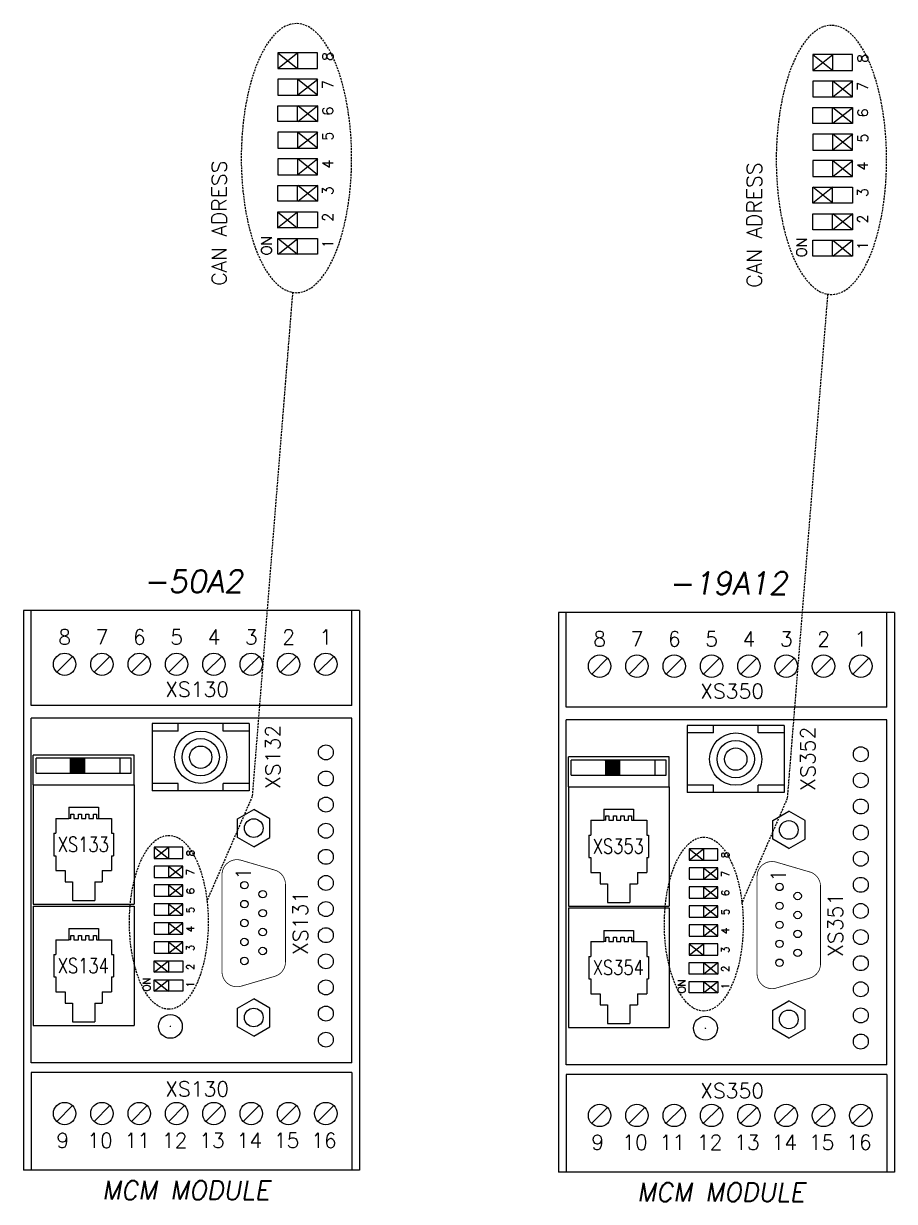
# Model space of a CAD drawing. Extents: x -2993 to 3661, y -4147 to -1441.
# Drawn here: x 1458.8 to 1575.5, y -3936.8 to -3779 of the extents above; entities that cross this region are included whole.
import ezdxf
from ezdxf.enums import TextEntityAlignment as Align

# ---------------------------------------------------------------- set-up
doc = ezdxf.new("R2010")
doc.units = 0
doc.header["$LTSCALE"] = 0.1
doc.header["$MEASUREMENT"] = 0
doc.linetypes.add('DASHED', pattern=[19.05, 12.7, -6.35])
doc.layers.get('0').update_dxf_attribs({"linetype": 'CONTINUOUS'})
doc.styles.get("Standard").update_dxf_attribs({"font": 'simplex.shx'})

msp = doc.modelspace()

# ---------------------------------------------------------------- hatches: boundary and pattern name
at = {"lineweight": 13}
h = msp.add_hatch(dxfattribs=at)
h.set_pattern_fill('ANSI37', color=256, angle=180, style=0)
h.set_pattern_definition([(225, (2738.3218, -1609.58883), (0.0883883476, -0.0883883476), []), (315, (2738.3218, -1609.58883), (0.0883883476, 0.0883883476), [])])
h.paths.add_polyline_path([(1465.05, -3879.47), (1466.96, -3879.47), (1466.96, -3877.45), (1465.05, -3877.45)])
h = msp.add_hatch(dxfattribs=at)
h.set_pattern_fill('ANSI37', color=256, angle=180, style=0)
h.set_pattern_definition([(225, (2810.0087, -1609.83733), (0.0883883476, -0.0883883476), []), (315, (2810.0087, -1609.83733), (0.0883883476, 0.0883883476), [])])
h.paths.add_polyline_path([(1536.74, -3879.72), (1538.64, -3879.72), (1538.64, -3877.7), (1536.74, -3877.7)])

# ---------------------------------------------------------------- linework, layer by layer
at = {"linetype": 'Continuous', "lineweight": 13}
for p, q in [((1492.84, -3782.91), (1492.84, -3785.04)), ((1498.18, -3782.91), (1492.84, -3782.91)), ((1495.54, -3785.04), (1495.54, -3782.91)), ((1498.18, -3785.04), (1498.18, -3782.91)), ((1498.18, -3785.04), (1498.18, -3782.91)), ((1564.53, -3783.16), (1564.53, -3785.29)), ((1569.86, -3783.16), (1564.53, -3783.16)), ((1567.23, -3785.29), (1567.23, -3783.16)), ((1569.86, -3785.29), (1569.86, -3783.16)), ((1569.86, -3785.29), (1569.86, -3783.16)), ((1492.84, -3785.04), (1498.18, -3785.04)), ((1492.84, -3785.04), (1498.18, -3785.04)), ((1498.18, -3786.46), (1492.84, -3786.46)), ((1492.84, -3786.46), (1492.84, -3788.6)), ((1498.18, -3786.46), (1492.84, -3786.46)), ((1495.54, -3788.6), (1495.54, -3786.46)), ((1498.18, -3788.6), (1498.18, -3786.46)), ((1498.18, -3788.6), (1498.18, -3786.46)), ((1564.53, -3785.29), (1569.86, -3785.29)), ((1564.53, -3785.29), (1569.86, -3785.29)), ((1569.86, -3786.71), (1564.53, -3786.71)), ((1564.53, -3786.71), (1564.53, -3788.85)), ((1569.86, -3786.71), (1564.53, -3786.71)), ((1567.23, -3788.85), (1567.23, -3786.71)), ((1569.86, -3788.85), (1569.86, -3786.71)), ((1569.86, -3788.85), (1569.86, -3786.71)), ((1492.84, -3788.6), (1498.18, -3788.6)), ((1492.84, -3788.6), (1498.18, -3788.6)), ((1564.53, -3788.85), (1569.86, -3788.85)), ((1564.53, -3788.85), (1569.86, -3788.85)), ((1492.84, -3792.15), (1492.84, -3790.02)), ((1492.84, -3790.02), (1498.18, -3790.02)), ((1492.84, -3790.02), (1498.18, -3790.02)), ((1495.48, -3792.15), (1495.48, -3790.02)), ((1498.18, -3790.02), (1498.18, -3792.15)), ((1498.18, -3790.02), (1498.18, -3792.15)), ((1564.53, -3792.4), (1564.53, -3790.27)), ((1564.53, -3790.27), (1569.86, -3790.27)), ((1564.53, -3790.27), (1569.86, -3790.27)), ((1567.16, -3792.4), (1567.16, -3790.27)), ((1569.86, -3790.27), (1569.86, -3792.4)), ((1569.86, -3790.27), (1569.86, -3792.4)), ((1498.18, -3792.15), (1492.84, -3792.15)), ((1498.18, -3792.15), (1492.84, -3792.15)), ((1569.86, -3792.4), (1564.53, -3792.4)), ((1569.86, -3792.4), (1564.53, -3792.4)), ((1492.84, -3793.58), (1492.84, -3795.71)), ((1498.18, -3793.58), (1492.84, -3793.58)), ((1498.18, -3793.58), (1492.84, -3793.58)), ((1495.54, -3795.71), (1495.54, -3793.58)), ((1498.18, -3795.71), (1498.18, -3793.58)), ((1498.18, -3795.71), (1498.18, -3793.58)), ((1564.53, -3793.82), (1564.53, -3795.96)), ((1569.86, -3793.82), (1564.53, -3793.82)), ((1569.86, -3793.82), (1564.53, -3793.82)), ((1567.23, -3795.96), (1567.23, -3793.82)), ((1569.86, -3795.96), (1569.86, -3793.82)), ((1569.86, -3795.96), (1569.86, -3793.82)), ((1492.84, -3795.71), (1498.18, -3795.71)), ((1492.84, -3795.71), (1498.18, -3795.71)), ((1564.53, -3795.96), (1569.86, -3795.96)), ((1564.53, -3795.96), (1569.86, -3795.96)), ((1498.18, -3797.13), (1492.84, -3797.13)), ((1492.84, -3797.13), (1492.84, -3799.26)), ((1498.18, -3797.13), (1492.84, -3797.13)), ((1495.54, -3799.26), (1495.54, -3797.13)), ((1498.18, -3799.26), (1498.18, -3797.13)), ((1498.18, -3799.26), (1498.18, -3797.13)), ((1569.86, -3797.38), (1564.53, -3797.38)), ((1564.53, -3797.38), (1564.53, -3799.51)), ((1569.86, -3797.38), (1564.53, -3797.38)), ((1567.23, -3799.51), (1567.23, -3797.38)), ((1569.86, -3799.51), (1569.86, -3797.38)), ((1569.86, -3799.51), (1569.86, -3797.38)), ((1492.84, -3799.26), (1498.18, -3799.26)), ((1492.84, -3799.26), (1498.18, -3799.26)), ((1492.84, -3802.82), (1492.84, -3800.69)), ((1492.84, -3800.69), (1498.18, -3800.69)), ((1492.84, -3800.69), (1498.18, -3800.69)), ((1495.48, -3802.82), (1495.48, -3800.69)), ((1498.18, -3800.69), (1498.18, -3802.82)), ((1498.18, -3800.69), (1498.18, -3802.82)), ((1564.53, -3799.51), (1569.86, -3799.51)), ((1564.53, -3799.51), (1569.86, -3799.51)), ((1564.53, -3803.07), (1564.53, -3800.94)), ((1564.53, -3800.94), (1569.86, -3800.94)), ((1564.53, -3800.94), (1569.86, -3800.94)), ((1567.16, -3803.07), (1567.16, -3800.94)), ((1569.86, -3800.94), (1569.86, -3803.07)), ((1569.86, -3800.94), (1569.86, -3803.07)), ((1498.18, -3802.82), (1492.84, -3802.82)), ((1498.18, -3802.82), (1492.84, -3802.82)), ((1569.86, -3803.07), (1564.53, -3803.07)), ((1569.86, -3803.07), (1564.53, -3803.07)), ((1492.84, -3804.24), (1498.18, -3804.24)), ((1492.84, -3806.38), (1492.84, -3804.24)), ((1492.84, -3804.24), (1498.18, -3804.24)), ((1495.48, -3806.38), (1495.48, -3804.24)), ((1498.18, -3804.24), (1498.18, -3806.38)), ((1498.18, -3804.24), (1498.18, -3806.38)), ((1564.53, -3804.49), (1569.86, -3804.49)), ((1564.53, -3806.63), (1564.53, -3804.49)), ((1564.53, -3804.49), (1569.86, -3804.49)), ((1567.16, -3806.63), (1567.16, -3804.49)), ((1569.86, -3804.49), (1569.86, -3806.63)), ((1569.86, -3804.49), (1569.86, -3806.63)), ((1498.18, -3806.38), (1492.84, -3806.38)), ((1498.18, -3806.38), (1492.84, -3806.38)), ((1569.86, -3806.63), (1564.53, -3806.63)), ((1569.86, -3806.63), (1564.53, -3806.63)), ((1492.84, -3807.8), (1498.18, -3807.8)), ((1492.84, -3809.93), (1492.84, -3807.8)), ((1492.84, -3807.8), (1498.18, -3807.8)), ((1495.48, -3809.93), (1495.48, -3807.8)), ((1498.18, -3807.8), (1498.18, -3809.93)), ((1498.18, -3807.8), (1498.18, -3809.93)), ((1564.53, -3808.05), (1569.86, -3808.05)), ((1564.53, -3810.18), (1564.53, -3808.05)), ((1564.53, -3808.05), (1569.86, -3808.05)), ((1567.16, -3810.18), (1567.16, -3808.05)), ((1569.86, -3808.05), (1569.86, -3810.18)), ((1569.86, -3808.05), (1569.86, -3810.18)), ((1498.18, -3809.93), (1492.84, -3809.93)), ((1498.18, -3809.93), (1492.84, -3809.93)), ((1569.86, -3810.18), (1564.53, -3810.18)), ((1569.86, -3810.18), (1564.53, -3810.18)), ((1473.21, -3877.45), (1460.46, -3877.45)), ((1460.46, -3879.47), (1460.46, -3877.45)), ((1465.05, -3877.45), (1465.05, -3879.47)), ((1466.96, -3877.45), (1466.96, -3879.47)), ((1471.71, -3879.47), (1471.71, -3877.45)), ((1473.21, -3879.47), (1473.21, -3877.45)), ((1544.9, -3877.7), (1532.15, -3877.7)), ((1532.15, -3879.72), (1532.15, -3877.7)), ((1536.74, -3877.7), (1536.74, -3879.72)), ((1538.64, -3877.7), (1538.64, -3879.72)), ((1543.4, -3879.72), (1543.4, -3877.7)), ((1544.9, -3879.72), (1544.9, -3877.7)), ((1460.46, -3879.47), (1473.21, -3879.47)), ((1532.15, -3879.72), (1544.9, -3879.72)), ((1465.12, -3884.94), (1465.52, -3884.94)), ((1465.12, -3885.52), (1465.12, -3884.94)), ((1465.52, -3884.94), (1465.52, -3885.52)), ((1465.52, -3885.52), (1466.13, -3885.52)), ((1466.13, -3884.94), (1466.54, -3884.94)), ((1466.13, -3885.52), (1466.13, -3884.94)), ((1466.54, -3884.94), (1466.54, -3885.52)), ((1466.54, -3885.52), (1467.15, -3885.52)), ((1467.15, -3885.52), (1467.15, -3884.94)), ((1467.15, -3884.94), (1467.55, -3884.94)), ((1467.55, -3884.94), (1467.55, -3885.52)), ((1467.55, -3885.52), (1468.16, -3885.52)), ((1468.16, -3884.94), (1468.57, -3884.94)), ((1468.16, -3885.52), (1468.16, -3884.94)), ((1468.57, -3884.94), (1468.57, -3885.52)), ((1536.8, -3885.18), (1537.21, -3885.18)), ((1536.8, -3885.77), (1536.8, -3885.18)), ((1537.21, -3885.18), (1537.21, -3885.77)), ((1537.21, -3885.77), (1537.82, -3885.77)), ((1537.82, -3885.18), (1538.23, -3885.18)), ((1537.82, -3885.77), (1537.82, -3885.18)), ((1538.23, -3885.18), (1538.23, -3885.77)), ((1538.23, -3885.77), (1538.83, -3885.77)), ((1538.83, -3885.77), (1538.83, -3885.18)), ((1538.83, -3885.18), (1539.24, -3885.18)), ((1539.24, -3885.18), (1539.24, -3885.77)), ((1539.24, -3885.77), (1539.85, -3885.77)), ((1539.85, -3885.18), (1540.26, -3885.18)), ((1539.85, -3885.77), (1539.85, -3885.18)), ((1540.26, -3885.18), (1540.26, -3885.77)), ((1480.11, -3889.36), (1476.3, -3889.36)), ((1476.3, -3889.36), (1476.3, -3890.88)), ((1478.2, -3889.36), (1478.2, -3890.88)), ((1480.11, -3890.88), (1480.11, -3889.36)), ((1551.8, -3889.61), (1547.99, -3889.61)), ((1547.99, -3889.61), (1547.99, -3891.13)), ((1549.89, -3889.61), (1549.89, -3891.13)), ((1551.8, -3891.13), (1551.8, -3889.61)), ((1476.3, -3890.88), (1480.11, -3890.88)), ((1480.11, -3891.9), (1476.3, -3891.9)), ((1476.3, -3891.9), (1476.3, -3893.42)), ((1478.2, -3891.9), (1478.2, -3893.42)), ((1480.11, -3893.42), (1480.11, -3891.9)), ((1547.99, -3891.13), (1551.8, -3891.13)), ((1551.8, -3892.15), (1547.99, -3892.15)), ((1547.99, -3892.15), (1547.99, -3893.67)), ((1549.89, -3892.15), (1549.89, -3893.67)), ((1551.8, -3893.67), (1551.8, -3892.15)), ((1476.3, -3893.42), (1480.11, -3893.42)), ((1547.99, -3893.67), (1551.8, -3893.67)), ((1480.11, -3894.44), (1476.3, -3894.44)), ((1476.3, -3894.44), (1476.3, -3895.96)), ((1478.2, -3894.44), (1478.2, -3895.96)), ((1480.11, -3895.96), (1480.11, -3894.44)), ((1551.8, -3894.69), (1547.99, -3894.69)), ((1547.99, -3894.69), (1547.99, -3896.21)), ((1549.89, -3894.69), (1549.89, -3896.21)), ((1551.8, -3896.21), (1551.8, -3894.69)), ((1476.3, -3895.96), (1480.11, -3895.96)), ((1480.11, -3896.98), (1476.3, -3896.98)), ((1476.3, -3896.98), (1476.3, -3898.5)), ((1478.2, -3896.98), (1478.2, -3898.5)), ((1480.11, -3898.5), (1480.11, -3896.98)), ((1547.99, -3896.21), (1551.8, -3896.21)), ((1476.3, -3898.5), (1480.11, -3898.5)), ((1551.8, -3897.23), (1547.99, -3897.23)), ((1547.99, -3897.23), (1547.99, -3898.75)), ((1549.89, -3897.23), (1549.89, -3898.75)), ((1551.8, -3898.75), (1551.8, -3897.23)), ((1480.11, -3899.52), (1476.3, -3899.52)), ((1476.3, -3899.52), (1476.3, -3901.04)), ((1478.2, -3899.52), (1478.2, -3901.04)), ((1480.11, -3901.04), (1480.11, -3899.52)), ((1547.99, -3898.75), (1551.8, -3898.75)), ((1551.8, -3899.77), (1547.99, -3899.77)), ((1547.99, -3899.77), (1547.99, -3901.29)), ((1549.89, -3899.77), (1549.89, -3901.29)), ((1551.8, -3901.29), (1551.8, -3899.77)), ((1465.12, -3901.77), (1465.12, -3901.19)), ((1465.12, -3901.19), (1465.52, -3901.19)), ((1465.52, -3901.19), (1465.52, -3901.77)), ((1466.13, -3901.19), (1466.54, -3901.19)), ((1466.13, -3901.77), (1466.13, -3901.19)), ((1466.54, -3901.19), (1466.54, -3901.77)), ((1467.15, -3901.77), (1467.15, -3901.19)), ((1467.15, -3901.19), (1467.55, -3901.19)), ((1467.55, -3901.19), (1467.55, -3901.77)), ((1468.16, -3901.77), (1468.16, -3901.19)), ((1468.16, -3901.19), (1468.57, -3901.19)), ((1468.57, -3901.19), (1468.57, -3901.77)), ((1476.3, -3901.04), (1480.11, -3901.04)), ((1536.8, -3902.02), (1536.8, -3901.43)), ((1536.8, -3901.43), (1537.21, -3901.43)), ((1537.21, -3901.43), (1537.21, -3902.02)), ((1537.82, -3901.43), (1538.23, -3901.43)), ((1537.82, -3902.02), (1537.82, -3901.43)), ((1538.23, -3901.43), (1538.23, -3902.02)), ((1538.83, -3902.02), (1538.83, -3901.43)), ((1538.83, -3901.43), (1539.24, -3901.43)), ((1539.24, -3901.43), (1539.24, -3902.02)), ((1539.85, -3902.02), (1539.85, -3901.43)), ((1539.85, -3901.43), (1540.26, -3901.43)), ((1540.26, -3901.43), (1540.26, -3902.02)), ((1547.99, -3901.29), (1551.8, -3901.29)), ((1465.52, -3901.77), (1466.13, -3901.77)), ((1466.54, -3901.77), (1467.15, -3901.77)), ((1467.55, -3901.77), (1468.16, -3901.77)), ((1480.11, -3902.06), (1476.3, -3902.06)), ((1476.3, -3902.06), (1476.3, -3903.58)), ((1478.2, -3902.06), (1478.2, -3903.58)), ((1480.11, -3903.58), (1480.11, -3902.06)), ((1537.21, -3902.02), (1537.82, -3902.02)), ((1538.23, -3902.02), (1538.83, -3902.02)), ((1539.24, -3902.02), (1539.85, -3902.02)), ((1551.8, -3902.31), (1547.99, -3902.31)), ((1547.99, -3902.31), (1547.99, -3903.83)), ((1549.89, -3902.31), (1549.89, -3903.83)), ((1551.8, -3903.83), (1551.8, -3902.31)), ((1476.3, -3903.58), (1480.11, -3903.58)), ((1476.3, -3904.6), (1480.11, -3904.6)), ((1476.3, -3906.12), (1476.3, -3904.6)), ((1478.2, -3904.6), (1478.2, -3906.12)), ((1480.11, -3904.6), (1480.11, -3906.12)), ((1547.99, -3903.83), (1551.8, -3903.83)), ((1547.99, -3904.85), (1551.8, -3904.85)), ((1547.99, -3906.37), (1547.99, -3904.85)), ((1549.89, -3904.85), (1549.89, -3906.37)), ((1551.8, -3904.85), (1551.8, -3906.37)), ((1480.11, -3906.12), (1476.3, -3906.12)), ((1551.8, -3906.37), (1547.99, -3906.37)), ((1476.3, -3907.14), (1480.11, -3907.14)), ((1476.3, -3908.66), (1476.3, -3907.14)), ((1478.2, -3907.14), (1478.2, -3908.66)), ((1480.11, -3907.14), (1480.11, -3908.66)), ((1547.99, -3907.39), (1551.8, -3907.39)), ((1547.99, -3908.91), (1547.99, -3907.39)), ((1549.89, -3907.39), (1549.89, -3908.91)), ((1551.8, -3907.39), (1551.8, -3908.91)), ((1480.11, -3908.66), (1476.3, -3908.66)), ((1551.8, -3908.91), (1547.99, -3908.91))]:
    msp.add_line(p, q, dxfattribs=at)
at = {"lineweight": 13}
for p, q in [((1492.84, -3785.04), (1495.51, -3782.91)), ((1492.84, -3782.91), (1495.48, -3785.04)), ((1564.56, -3785.29), (1567.23, -3783.16)), ((1564.56, -3783.16), (1567.2, -3785.29)), ((1495.54, -3788.57), (1498.21, -3786.44)), ((1495.54, -3786.44), (1498.18, -3788.57)), ((1567.23, -3788.82), (1569.9, -3786.68)), ((1567.23, -3786.68), (1569.86, -3788.82)), ((1495.54, -3792.13), (1498.21, -3789.99)), ((1495.54, -3789.99), (1498.18, -3792.13)), ((1567.23, -3792.37), (1569.9, -3790.24)), ((1567.23, -3790.24), (1569.86, -3792.37)), ((1495.54, -3795.68), (1498.21, -3793.55)), ((1495.54, -3793.55), (1498.18, -3795.68)), ((1567.23, -3795.93), (1569.9, -3793.8)), ((1567.23, -3793.8), (1569.86, -3795.93)), ((1495.54, -3799.24), (1498.21, -3797.1)), ((1495.54, -3797.1), (1498.18, -3799.24)), ((1567.23, -3799.49), (1569.9, -3797.35)), ((1567.23, -3797.35), (1569.86, -3799.49)), ((1495.54, -3802.79), (1498.21, -3800.66)), ((1495.54, -3800.66), (1498.18, -3802.79)), ((1564.56, -3803.04), (1567.23, -3800.91)), ((1564.56, -3800.91), (1567.2, -3803.04)), ((1492.81, -3806.38), (1495.48, -3804.24)), ((1492.81, -3804.24), (1495.44, -3806.38)), ((1567.23, -3806.6), (1569.9, -3804.46)), ((1567.23, -3804.46), (1569.86, -3806.6)), ((1492.88, -3809.93), (1495.54, -3807.8)), ((1492.88, -3807.8), (1495.51, -3809.93)), ((1567.2, -3810.18), (1569.86, -3808.05)), ((1567.2, -3808.05), (1569.83, -3810.18)), ((1458.79, -3857.67), (1458.79, -3932.67)), ((1458.79, -3857.67), (1458.79, -3932.67)), ((1458.79, -3857.67), (1458.79, -3932.67)), ((1458.79, -3857.67), (1458.79, -3932.67)), ((1458.79, -3857.67), (1458.79, -3932.67)), ((1458.79, -3857.67), (1458.79, -3932.67)), ((1458.79, -3857.67), (1458.79, -3932.67)), ((1458.79, -3857.67), (1458.79, -3932.67)), ((1458.79, -3857.67), (1458.79, -3932.67)), ((1503.79, -3857.67), (1458.79, -3857.67)), ((1503.79, -3857.67), (1458.79, -3857.67)), ((1458.79, -3858.17), (1458.79, -3932.17)), ((1459.79, -3870.37), (1459.79, -3857.67)), ((1502.79, -3870.37), (1502.79, -3857.67)), ((1503.79, -3857.67), (1503.79, -3932.67)), ((1503.79, -3857.67), (1503.79, -3932.67)), ((1503.79, -3857.67), (1503.79, -3932.67)), ((1503.79, -3857.67), (1503.79, -3932.67)), ((1503.79, -3857.67), (1503.79, -3932.67)), ((1503.79, -3857.67), (1503.79, -3932.67)), ((1503.79, -3857.67), (1503.79, -3932.67)), ((1503.79, -3857.67), (1503.79, -3932.67)), ((1503.79, -3857.67), (1503.79, -3932.67)), ((1503.79, -3858.17), (1503.79, -3932.17)), ((1530.47, -3857.92), (1530.47, -3932.92)), ((1530.47, -3857.92), (1530.47, -3932.92)), ((1530.47, -3857.92), (1530.47, -3932.92)), ((1530.47, -3857.92), (1530.47, -3932.92)), ((1530.47, -3857.92), (1530.47, -3932.92)), ((1530.47, -3857.92), (1530.47, -3932.92)), ((1530.47, -3857.92), (1530.47, -3932.92)), ((1530.47, -3857.92), (1530.47, -3932.92)), ((1530.47, -3857.92), (1530.47, -3932.92)), ((1575.47, -3857.92), (1530.47, -3857.92)), ((1575.47, -3857.92), (1530.47, -3857.92)), ((1530.47, -3858.42), (1530.47, -3932.42)), ((1531.47, -3870.62), (1531.47, -3857.92)), ((1574.47, -3870.62), (1574.47, -3857.92)), ((1575.47, -3857.92), (1575.47, -3932.92)), ((1575.47, -3857.92), (1575.47, -3932.92)), ((1575.47, -3857.92), (1575.47, -3932.92)), ((1575.47, -3857.92), (1575.47, -3932.92)), ((1575.47, -3857.92), (1575.47, -3932.92)), ((1575.47, -3857.92), (1575.47, -3932.92)), ((1465.35, -3863.81), (1463.23, -3865.93)), ((1470.35, -3863.81), (1468.23, -3865.93)), ((1475.35, -3863.81), (1473.23, -3865.93)), ((1480.35, -3863.81), (1478.23, -3865.93)), ((1485.35, -3863.81), (1483.23, -3865.93)), ((1490.35, -3863.81), (1488.23, -3865.93)), ((1495.35, -3863.81), (1493.23, -3865.93)), ((1500.35, -3863.81), (1498.23, -3865.93)), ((1537.03, -3864.06), (1534.91, -3866.18)), ((1542.03, -3864.06), (1539.91, -3866.18)), ((1547.03, -3864.06), (1544.91, -3866.18)), ((1552.03, -3864.06), (1549.91, -3866.18)), ((1557.03, -3864.06), (1554.91, -3866.18)), ((1562.03, -3864.06), (1559.91, -3866.18)), ((1567.03, -3864.06), (1564.91, -3866.18)), ((1572.03, -3864.06), (1569.91, -3866.18)), ((1502.79, -3870.37), (1459.79, -3870.37)), ((1574.47, -3870.62), (1531.47, -3870.62)), ((1459.79, -3918.27), (1459.79, -3872.07)), ((1502.79, -3872.07), (1459.79, -3872.07)), ((1489.02, -3872.82), (1476.02, -3872.82)), ((1476.02, -3872.82), (1476.02, -3881.82)), ((1479.52, -3873.82), (1479.52, -3872.82)), ((1485.52, -3873.82), (1485.52, -3872.82)), ((1489.02, -3872.82), (1489.02, -3881.82)), ((1502.79, -3918.27), (1502.79, -3872.07)), ((1531.47, -3918.52), (1531.47, -3872.32)), ((1574.47, -3872.32), (1531.47, -3872.32)), ((1560.71, -3873.07), (1547.71, -3873.07)), ((1547.71, -3873.07), (1547.71, -3882.07)), ((1551.21, -3874.07), (1551.21, -3873.07)), ((1557.21, -3874.07), (1557.21, -3873.07)), ((1560.71, -3873.07), (1560.71, -3882.07)), ((1574.47, -3918.52), (1574.47, -3872.32)), ((1479.52, -3873.82), (1476.02, -3873.82)), ((1489.02, -3873.82), (1485.52, -3873.82)), ((1551.21, -3874.07), (1547.71, -3874.07)), ((1560.71, -3874.07), (1557.21, -3874.07)), ((1473.59, -3877.03), (1460.09, -3877.03)), ((1460.09, -3881.02), (1460.09, -3877.03)), ((1473.59, -3881.02), (1473.59, -3877.03)), ((1545.28, -3877.27), (1531.78, -3877.27)), ((1531.78, -3881.27), (1531.78, -3877.27)), ((1545.28, -3881.27), (1545.28, -3877.27)), ((1460.09, -3881.02), (1460.09, -3897.02)), ((1460.09, -3881.02), (1473.59, -3881.02)), ((1473.59, -3881.02), (1473.59, -3897.02)), ((1479.52, -3880.82), (1476.02, -3880.82)), ((1479.52, -3881.82), (1479.52, -3880.82)), ((1485.52, -3881.82), (1485.52, -3880.82)), ((1489.02, -3880.82), (1485.52, -3880.82)), ((1551.21, -3881.07), (1547.71, -3881.07)), ((1551.21, -3882.07), (1551.21, -3881.07)), ((1557.21, -3882.07), (1557.21, -3881.07)), ((1560.71, -3881.07), (1557.21, -3881.07)), ((1489.02, -3881.82), (1476.02, -3881.82)), ((1531.78, -3881.27), (1531.78, -3897.27)), ((1531.78, -3881.27), (1545.28, -3881.27)), ((1545.28, -3881.27), (1545.28, -3897.27)), ((1560.71, -3882.07), (1547.71, -3882.07)), ((1464.84, -3884.02), (1468.84, -3884.02)), ((1464.84, -3884.02), (1464.84, -3885.52)), ((1468.84, -3884.02), (1468.84, -3885.52)), ((1487.47, -3885.57), (1489.63, -3884.32)), ((1491.8, -3885.57), (1489.63, -3884.32)), ((1536.53, -3884.27), (1540.53, -3884.27)), ((1536.53, -3884.27), (1536.53, -3885.77)), ((1540.53, -3884.27), (1540.53, -3885.77)), ((1463.09, -3885.52), (1463.09, -3887.52)), ((1463.09, -3885.52), (1464.84, -3885.52)), ((1465.12, -3885.52), (1464.84, -3885.52)), ((1468.57, -3885.52), (1468.84, -3885.52)), ((1468.84, -3885.52), (1470.59, -3885.52)), ((1470.59, -3885.52), (1470.59, -3887.52)), ((1487.47, -3888.07), (1487.47, -3885.57)), ((1491.8, -3888.07), (1491.8, -3885.57)), ((1534.78, -3885.77), (1534.78, -3887.77)), ((1534.78, -3885.77), (1536.53, -3885.77)), ((1536.8, -3885.77), (1536.53, -3885.77)), ((1540.26, -3885.77), (1540.53, -3885.77)), ((1540.53, -3885.77), (1542.28, -3885.77)), ((1542.28, -3885.77), (1542.28, -3887.77)), ((1559.16, -3885.82), (1561.32, -3884.57)), ((1559.16, -3888.32), (1559.16, -3885.82)), ((1563.49, -3885.82), (1561.32, -3884.57)), ((1563.49, -3888.32), (1563.49, -3885.82)), ((1462.84, -3887.52), (1463.09, -3887.52)), ((1462.84, -3887.52), (1462.84, -3890.52)), ((1470.59, -3887.52), (1470.84, -3887.52)), ((1470.84, -3887.52), (1470.84, -3890.52)), ((1489.63, -3889.32), (1487.47, -3888.07)), ((1489.63, -3889.32), (1491.8, -3888.07)), ((1534.53, -3887.77), (1534.78, -3887.77)), ((1534.53, -3887.77), (1534.53, -3890.77)), ((1542.28, -3887.77), (1542.53, -3887.77)), ((1542.53, -3887.77), (1542.53, -3890.77)), ((1561.32, -3889.57), (1559.16, -3888.32)), ((1561.32, -3889.57), (1563.49, -3888.32)), ((1462.84, -3890.52), (1463.09, -3890.52)), ((1463.09, -3890.52), (1463.09, -3892.52)), ((1470.59, -3890.52), (1470.84, -3890.52)), ((1470.59, -3890.52), (1470.59, -3892.52)), ((1476.3, -3890.88), (1478.2, -3889.36)), ((1476.3, -3889.36), (1478.2, -3890.88)), ((1547.99, -3891.13), (1549.89, -3889.61)), ((1547.99, -3889.61), (1549.89, -3891.13)), ((1478.2, -3893.42), (1480.11, -3891.9)), ((1478.2, -3891.9), (1480.11, -3893.42)), ((1534.53, -3890.77), (1534.78, -3890.77)), ((1534.78, -3890.77), (1534.78, -3892.77)), ((1542.28, -3890.77), (1542.53, -3890.77)), ((1542.28, -3890.77), (1542.28, -3892.77)), ((1549.89, -3893.67), (1551.8, -3892.15)), ((1549.89, -3892.15), (1551.8, -3893.67)), ((1463.09, -3892.52), (1464.34, -3892.52)), ((1464.34, -3892.52), (1464.34, -3894.02)), ((1469.34, -3892.52), (1470.59, -3892.52)), ((1469.34, -3892.52), (1469.34, -3894.02)), ((1534.78, -3892.77), (1536.03, -3892.77)), ((1536.03, -3892.77), (1536.03, -3894.27)), ((1541.03, -3892.77), (1542.28, -3892.77)), ((1541.03, -3892.77), (1541.03, -3894.27)), ((1464.34, -3894.02), (1465.34, -3894.02)), ((1465.34, -3894.02), (1465.34, -3896.52)), ((1468.34, -3894.02), (1468.34, -3896.52)), ((1468.34, -3894.02), (1469.34, -3894.02)), ((1478.2, -3895.96), (1480.11, -3894.44)), ((1478.2, -3894.44), (1480.11, -3895.96)), ((1536.03, -3894.27), (1537.03, -3894.27)), ((1537.03, -3894.27), (1537.03, -3896.77)), ((1540.03, -3894.27), (1540.03, -3896.77)), ((1540.03, -3894.27), (1541.03, -3894.27)), ((1549.89, -3896.21), (1551.8, -3894.69)), ((1549.89, -3894.69), (1551.8, -3896.21)), ((1460.09, -3897.02), (1473.59, -3897.02)), ((1465.34, -3896.52), (1468.34, -3896.52)), ((1478.2, -3898.5), (1480.11, -3896.98)), ((1478.2, -3896.98), (1480.11, -3898.5)), ((1537.03, -3896.77), (1540.03, -3896.77)), ((1460.09, -3897.27), (1473.59, -3897.27)), ((1460.09, -3897.27), (1460.09, -3913.27)), ((1473.59, -3897.27), (1473.59, -3913.27)), ((1531.78, -3897.27), (1545.28, -3897.27)), ((1531.78, -3897.52), (1545.28, -3897.52)), ((1531.78, -3897.52), (1531.78, -3913.52)), ((1545.28, -3897.52), (1545.28, -3913.52)), ((1549.89, -3898.75), (1551.8, -3897.23)), ((1549.89, -3897.23), (1551.8, -3898.75)), ((1478.2, -3901.04), (1480.11, -3899.52)), ((1478.2, -3899.52), (1480.11, -3901.04)), ((1549.89, -3901.29), (1551.8, -3899.77)), ((1549.89, -3899.77), (1551.8, -3901.29)), ((1464.84, -3900.27), (1468.84, -3900.27)), ((1464.84, -3900.27), (1464.84, -3901.77)), ((1468.84, -3900.27), (1468.84, -3901.77)), ((1536.53, -3900.52), (1540.53, -3900.52)), ((1536.53, -3900.52), (1536.53, -3902.02)), ((1540.53, -3900.52), (1540.53, -3902.02)), ((1463.09, -3901.77), (1463.09, -3903.77)), ((1463.09, -3901.77), (1464.84, -3901.77)), ((1465.12, -3901.77), (1464.84, -3901.77)), ((1468.57, -3901.77), (1468.84, -3901.77)), ((1468.84, -3901.77), (1470.59, -3901.77)), ((1470.59, -3901.77), (1470.59, -3903.77)), ((1478.2, -3903.58), (1480.11, -3902.06)), ((1478.2, -3902.06), (1480.11, -3903.58)), ((1534.78, -3902.02), (1534.78, -3904.02)), ((1534.78, -3902.02), (1536.53, -3902.02)), ((1536.8, -3902.02), (1536.53, -3902.02)), ((1540.26, -3902.02), (1540.53, -3902.02)), ((1540.53, -3902.02), (1542.28, -3902.02)), ((1542.28, -3902.02), (1542.28, -3904.02)), ((1547.99, -3903.83), (1549.89, -3902.31)), ((1547.99, -3902.31), (1549.89, -3903.83)), ((1462.84, -3903.77), (1463.09, -3903.77)), ((1462.84, -3903.77), (1462.84, -3906.77)), ((1470.59, -3903.77), (1470.84, -3903.77)), ((1470.84, -3903.77), (1470.84, -3906.77)), ((1476.3, -3906.12), (1478.2, -3904.6)), ((1476.3, -3904.6), (1478.2, -3906.12)), ((1534.53, -3904.02), (1534.78, -3904.02)), ((1534.53, -3904.02), (1534.53, -3907.02)), ((1542.28, -3904.02), (1542.53, -3904.02)), ((1542.53, -3904.02), (1542.53, -3907.02)), ((1549.89, -3906.37), (1551.8, -3904.85)), ((1549.89, -3904.85), (1551.8, -3906.37)), ((1462.84, -3906.77), (1463.09, -3906.77)), ((1463.09, -3906.77), (1463.09, -3908.77)), ((1470.59, -3906.77), (1470.59, -3908.77)), ((1470.59, -3906.77), (1470.84, -3906.77)), ((1476.3, -3908.66), (1478.2, -3907.14)), ((1476.3, -3907.14), (1478.2, -3908.66)), ((1534.53, -3907.02), (1534.78, -3907.02)), ((1534.78, -3907.02), (1534.78, -3909.02)), ((1542.28, -3907.02), (1542.28, -3909.02)), ((1542.28, -3907.02), (1542.53, -3907.02)), ((1549.89, -3908.91), (1551.8, -3907.39)), ((1549.89, -3907.39), (1551.8, -3908.91)), ((1463.09, -3908.77), (1464.34, -3908.77)), ((1464.34, -3908.77), (1464.34, -3910.27)), ((1469.34, -3908.77), (1469.34, -3910.27)), ((1469.34, -3908.77), (1470.59, -3908.77)), ((1534.78, -3909.02), (1536.03, -3909.02)), ((1536.03, -3909.02), (1536.03, -3910.52)), ((1541.03, -3909.02), (1541.03, -3910.52)), ((1541.03, -3909.02), (1542.28, -3909.02)), ((1464.34, -3910.27), (1465.34, -3910.27)), ((1465.34, -3910.27), (1465.34, -3912.77)), ((1468.34, -3910.27), (1469.34, -3910.27)), ((1468.34, -3910.27), (1468.34, -3912.77)), ((1487.47, -3910.95), (1489.63, -3909.7)), ((1487.47, -3913.45), (1487.47, -3910.95)), ((1491.8, -3910.95), (1489.63, -3909.7)), ((1491.8, -3913.45), (1491.8, -3910.95)), ((1536.03, -3910.52), (1537.03, -3910.52)), ((1537.03, -3910.52), (1537.03, -3913.02)), ((1540.03, -3910.52), (1541.03, -3910.52)), ((1540.03, -3910.52), (1540.03, -3913.02)), ((1559.16, -3911.2), (1561.32, -3909.95)), ((1559.16, -3913.7), (1559.16, -3911.2)), ((1563.49, -3911.2), (1561.32, -3909.95)), ((1563.49, -3913.7), (1563.49, -3911.2)), ((1465.34, -3912.77), (1468.34, -3912.77)), ((1460.09, -3913.27), (1473.59, -3913.27)), ((1489.63, -3914.7), (1487.47, -3913.45)), ((1489.63, -3914.7), (1491.8, -3913.45)), ((1531.78, -3913.52), (1545.28, -3913.52)), ((1537.03, -3913.02), (1540.03, -3913.02)), ((1561.32, -3914.95), (1559.16, -3913.7)), ((1561.32, -3914.95), (1563.49, -3913.7)), ((1502.79, -3918.27), (1459.79, -3918.27)), ((1574.47, -3918.52), (1531.47, -3918.52)), ((1502.79, -3919.57), (1459.79, -3919.57)), ((1459.79, -3919.57), (1459.79, -3932.67)), ((1502.79, -3919.57), (1502.79, -3932.67)), ((1574.47, -3919.82), (1531.47, -3919.82)), ((1531.47, -3919.82), (1531.47, -3932.92)), ((1574.47, -3919.82), (1574.47, -3932.92)), ((1465.35, -3924.01), (1463.23, -3926.13)), ((1470.35, -3924.01), (1468.23, -3926.13)), ((1475.35, -3924.01), (1473.23, -3926.13)), ((1480.35, -3924.01), (1478.23, -3926.13)), ((1485.35, -3924.01), (1483.23, -3926.13)), ((1490.35, -3924.01), (1488.23, -3926.13)), ((1495.35, -3924.01), (1493.23, -3926.13)), ((1500.35, -3924.01), (1498.23, -3926.13)), ((1537.03, -3924.26), (1534.91, -3926.38)), ((1542.03, -3924.26), (1539.91, -3926.38)), ((1547.03, -3924.26), (1544.91, -3926.38)), ((1552.03, -3924.26), (1549.91, -3926.38)), ((1557.03, -3924.26), (1554.91, -3926.38)), ((1562.03, -3924.26), (1559.91, -3926.38)), ((1567.03, -3924.26), (1564.91, -3926.38)), ((1572.03, -3924.26), (1569.91, -3926.38)), ((1503.79, -3932.67), (1458.79, -3932.67)), ((1575.47, -3932.92), (1530.47, -3932.92))]:
    msp.add_line(p, q, dxfattribs=at)
at = {"linetype": 'DASHED', "lineweight": 13, "ltscale": 0.2}
for p, q in [((1494.83, -3815.02), (1489.42, -3882.58)), ((1566.52, -3815.27), (1561.11, -3882.83)), ((1489.42, -3882.58), (1483.34, -3896.59)), ((1561.11, -3882.83), (1555.02, -3896.84))]:
    msp.add_line(p, q, dxfattribs=at)
at = {"lineweight": 13, "const_width": 0.1}
for points in [[(1485.38, -3893.05), (1485.38, -3906.08, 0.500706), (1487.95, -3908), (1492.45, -3906.68, 0.332706), (1493.88, -3904.76), (1493.88, -3894.37, 0.332706), (1492.45, -3892.45), (1487.95, -3891.13, 0.500706)], [(1557.07, -3893.29), (1557.07, -3906.33, 0.500706), (1559.64, -3908.25), (1564.14, -3906.92, 0.332706), (1565.57, -3905.01), (1565.57, -3894.62, 0.332706), (1564.14, -3892.7), (1559.64, -3891.38, 0.500706)], [(1478.51, -3913.39, 1), (1478.41, -3913.39, 1)], [(1550.2, -3913.64, 1), (1550.1, -3913.64, 1)]]:
    msp.add_lwpolyline(points, format="xyb", close=True, dxfattribs=at)
at = {"lineweight": 13}
for centre, radius in [((1464.29, -3864.87), 1.5), ((1469.29, -3864.87), 1.5), ((1474.29, -3864.87), 1.5), ((1479.29, -3864.87), 1.5), ((1484.29, -3864.87), 1.5), ((1489.29, -3864.87), 1.5), ((1494.29, -3864.87), 1.5), ((1499.29, -3864.87), 1.5), ((1535.97, -3865.12), 1.5), ((1540.97, -3865.12), 1.5), ((1545.97, -3865.12), 1.5), ((1550.97, -3865.12), 1.5), ((1555.97, -3865.12), 1.5), ((1560.97, -3865.12), 1.5), ((1565.97, -3865.12), 1.5), ((1570.97, -3865.12), 1.5), ((1482.52, -3877.32), 2.5), ((1499.29, -3876.67), 1), ((1554.21, -3877.57), 2.5), ((1570.97, -3876.92), 1), ((1499.29, -3880.17), 1), ((1570.97, -3880.42), 1), ((1499.29, -3883.67), 1), ((1570.97, -3883.92), 1), ((1489.63, -3886.82), 1.25), ((1561.32, -3887.07), 1.25), ((1499.29, -3887.17), 1), ((1570.97, -3887.42), 1), ((1499.29, -3890.67), 1), ((1570.97, -3890.92), 1), ((1499.29, -3894.17), 1), ((1570.97, -3894.42), 1), ((1488.38, -3894.46), 0.5), ((1490.83, -3895.67), 0.5), ((1560.07, -3894.7), 0.5), ((1562.51, -3895.92), 0.5), ((1488.38, -3897), 0.5), ((1499.29, -3897.67), 1), ((1560.07, -3897.24), 0.5), ((1570.97, -3897.92), 1), ((1490.83, -3898.21), 0.5), ((1562.51, -3898.46), 0.5), ((1488.38, -3899.54), 0.5), ((1499.29, -3901.17), 1), ((1560.07, -3899.78), 0.5), ((1488.38, -3902.08), 0.5), ((1490.83, -3900.75), 0.5), ((1562.51, -3901), 0.5), ((1570.97, -3901.42), 1), ((1490.83, -3903.29), 0.5), ((1560.07, -3902.32), 0.5), ((1562.51, -3903.54), 0.5), ((1488.38, -3904.62), 0.5), ((1488.38, -3904.62), 0.5), ((1499.29, -3904.67), 1), ((1560.07, -3904.86), 0.5), ((1560.07, -3904.86), 0.5), ((1570.97, -3904.92), 1), ((1499.29, -3908.17), 1), ((1570.97, -3908.42), 1), ((1489.63, -3912.2), 1.25), ((1499.29, -3911.67), 1), ((1561.32, -3912.45), 1.25), ((1570.97, -3911.92), 1), ((1478.46, -3913.39), 1.6), ((1550.15, -3913.64), 1.6), ((1499.29, -3915.17), 1), ((1570.97, -3915.42), 1), ((1464.29, -3925.07), 1.5), ((1469.29, -3925.07), 1.5), ((1474.29, -3925.07), 1.5), ((1479.29, -3925.07), 1.5), ((1484.29, -3925.07), 1.5), ((1489.29, -3925.07), 1.5), ((1494.29, -3925.07), 1.5), ((1499.29, -3925.07), 1.5), ((1535.97, -3925.32), 1.5), ((1540.97, -3925.32), 1.5), ((1545.97, -3925.32), 1.5), ((1550.97, -3925.32), 1.5), ((1555.97, -3925.32), 1.5), ((1560.97, -3925.32), 1.5), ((1565.97, -3925.32), 1.5), ((1570.97, -3925.32), 1.5)]:
    msp.add_circle(centre, radius, dxfattribs=at)
at = {"linetype": 'Continuous', "lineweight": 13}
for centre, radius in [((1482.52, -3877.32), 3.5), ((1554.21, -3877.57), 3.5), ((1482.52, -3877.32), 1.5), ((1554.21, -3877.57), 1.5)]:
    msp.add_circle(centre, radius, dxfattribs=at)
at = {"linetype": 'DASHED', "lineweight": 13, "ltscale": 0.2, "extrusion": (0, 0, -1)}
for centre in [(1495.35, -3797.04), (1567.03, -3797.28)]:
    msp.add_ellipse(centre, major_axis=(0, 18.03), ratio=0.410157, dxfattribs=at)
at = {"linetype": 'DASHED', "lineweight": 13, "ltscale": 0.2}
for centre in [(1478.25, -3899.44), (1549.93, -3899.69)]:
    msp.add_ellipse(centre, major_axis=(0, -11.65), ratio=0.453216, dxfattribs=at)

# ---------------------------------------------------------------- texts
at = {"linetype": 'Continuous', "lineweight": 13}
for s, height, p in [('8', 1.4, (1500.25, -3784.03)), ('8', 1.4, (1571.93, -3784.28)), ('7', 1.4, (1500.25, -3787.78)), ('7', 1.4, (1571.93, -3788.03)), ('6', 1.4, (1500.25, -3791.34)), ('6', 1.4, (1571.93, -3791.59)), ('5', 1.4, (1500.25, -3794.7)), ('5', 1.4, (1571.93, -3794.95)), ('4', 1.4, (1500.25, -3798.45)), ('4', 1.4, (1571.93, -3798.7)), ('3', 1.4, (1500.25, -3802.01)), ('3', 1.4, (1571.93, -3802.26)), ('2', 1.4, (1500.25, -3805.56)), ('2', 1.4, (1571.93, -3805.81)), ('ON', 1.4, (1492.04, -3810.07)), ('1', 1.4, (1500.25, -3809.12)), ('ON', 1.4, (1563.73, -3810.32)), ('1', 1.4, (1571.93, -3809.37)), ('8', 1, (1481.64, -3890.61)), ('8', 1, (1553.32, -3890.86)), ('7', 1, (1481.64, -3893.15)), ('7', 1, (1553.32, -3893.4)), ('6', 1, (1481.64, -3895.69)), ('6', 1, (1553.32, -3895.94)), ('5', 1, (1481.64, -3898.23)), ('5', 1, (1553.32, -3898.48)), ('4', 1, (1481.64, -3900.77)), ('4', 1, (1553.32, -3901.02)), ('3', 1, (1481.64, -3903.31)), ('3', 1, (1553.32, -3903.56)), ('2', 1, (1481.64, -3905.85)), ('2', 1, (1553.32, -3906.1)), ('ON', 1, (1475.78, -3908.71)), ('1', 1, (1481.64, -3908.2)), ('ON', 1, (1547.46, -3908.96)), ('1', 1, (1553.32, -3908.44))]:
    msp.add_text(s, height=height, rotation=90, dxfattribs=at).set_placement(p)
at = {"lineweight": 13}
for p in [(1486, -3814.15), (1557.69, -3814.4)]:
    msp.add_text('CAN ADRESS', height=2, rotation=90, dxfattribs=at).set_placement(p)
at = {"lineweight": 13, "oblique": 10}
for s, height, p in [('-50A2', 3, (1481.52, -3855.25)), ('-19A12', 3, (1553.21, -3855.5)), ('MCM MODULE', 2.5, (1480.54, -3936.6)), ('MCM MODULE', 2.5, (1552.22, -3936.85))]:
    msp.add_text(s, height=height, dxfattribs=at).set_placement(p, align=Align.CENTER)
at = {"lineweight": 13}
for s, p in [('8', (1464.29, -3862.22)), ('7', (1469.29, -3862.22)), ('6', (1474.29, -3862.22)), ('5', (1479.29, -3862.22)), ('4', (1484.29, -3862.22)), ('3', (1489.29, -3862.22)), ('2', (1494.29, -3862.22)), ('1', (1499.29, -3862.22)), ('8', (1535.97, -3862.47)), ('7', (1540.97, -3862.47)), ('6', (1545.97, -3862.47)), ('5', (1550.97, -3862.47)), ('4', (1555.97, -3862.47)), ('3', (1560.97, -3862.47)), ('2', (1565.97, -3862.47)), ('1', (1570.97, -3862.47)), ('XS130', (1482.04, -3869.22)), ('XS350', (1553.72, -3869.47)), ('XS130', (1482.04, -3922.77)), ('XS350', (1553.72, -3923.02))]:
    msp.add_text(s, height=2, dxfattribs=at).set_placement(p, align=Align.CENTER)
for s, p in [('XS132', (1492.19, -3877.26)), ('XS352', (1563.87, -3877.51)), ('XS131', (1495.88, -3899.52)), ('XS351', (1567.57, -3899.77))]:
    msp.add_text(s, height=2, rotation=90, dxfattribs=at).set_placement(p, align=Align.MIDDLE_CENTER)
at = {"lineweight": 13, "width": 0.8}
for s, p in [('XS133', (1466.79, -3889)), ('XS353', (1538.47, -3889.25)), ('XS134', (1466.79, -3905.25)), ('XS354', (1538.47, -3905.5))]:
    msp.add_text(s, height=2, dxfattribs=at).set_placement(p, align=Align.MIDDLE_CENTER)
at = {"lineweight": 13}
for p in [(1489.22, -3892.92), (1560.91, -3893.17)]:
    msp.add_text('1', height=2, rotation=90, dxfattribs=at).set_placement(p, align=Align.CENTER)
at = {"lineweight": 13, "text_generation_flag": 6}
for s, p in [('9', (1464.04, -3929.67)), ('10', (1469.04, -3929.67)), ('11', (1474.04, -3929.67)), ('12', (1479.04, -3929.67)), ('13', (1484.04, -3929.67)), ('14', (1489.04, -3929.67)), ('15', (1494.04, -3929.67)), ('16', (1499.04, -3929.67)), ('9', (1535.72, -3929.92)), ('10', (1540.72, -3929.92)), ('11', (1545.72, -3929.92)), ('12', (1550.72, -3929.92)), ('13', (1555.72, -3929.92)), ('14', (1560.72, -3929.92)), ('15', (1565.72, -3929.92)), ('16', (1570.72, -3929.92))]:
    msp.add_text(s, height=2, rotation=180, dxfattribs=at).set_placement(p, align=Align.CENTER)

doc.saveas('drawing.dxf')
